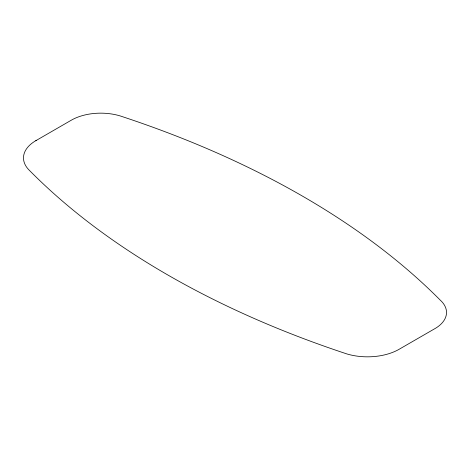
<?xml version="1.0" encoding="UTF-8"?>
<svg xmlns="http://www.w3.org/2000/svg" width="470" height="470" viewBox="0 0 470 470"><rect width="100%" height="100%" fill="white"/><g stroke="black" fill="none" stroke-linecap="round" stroke-linejoin="round"><path stroke-width="0.7" d="M35.796 140.7L71.023 120.361A41.654 24.046 0 0 1 122.6 116.73A857.004 494.787 0 0 1 440.243 300.124A39.592 22.86 0 0 1 433.951 329.176L398.73 349.51A44.838 25.885 0 0 1 347.036 353.986A853.902 492.995 0 0 1 29.504 170.475A42.335 24.44 0 0 1 36.425 140.336"/></g></svg>
